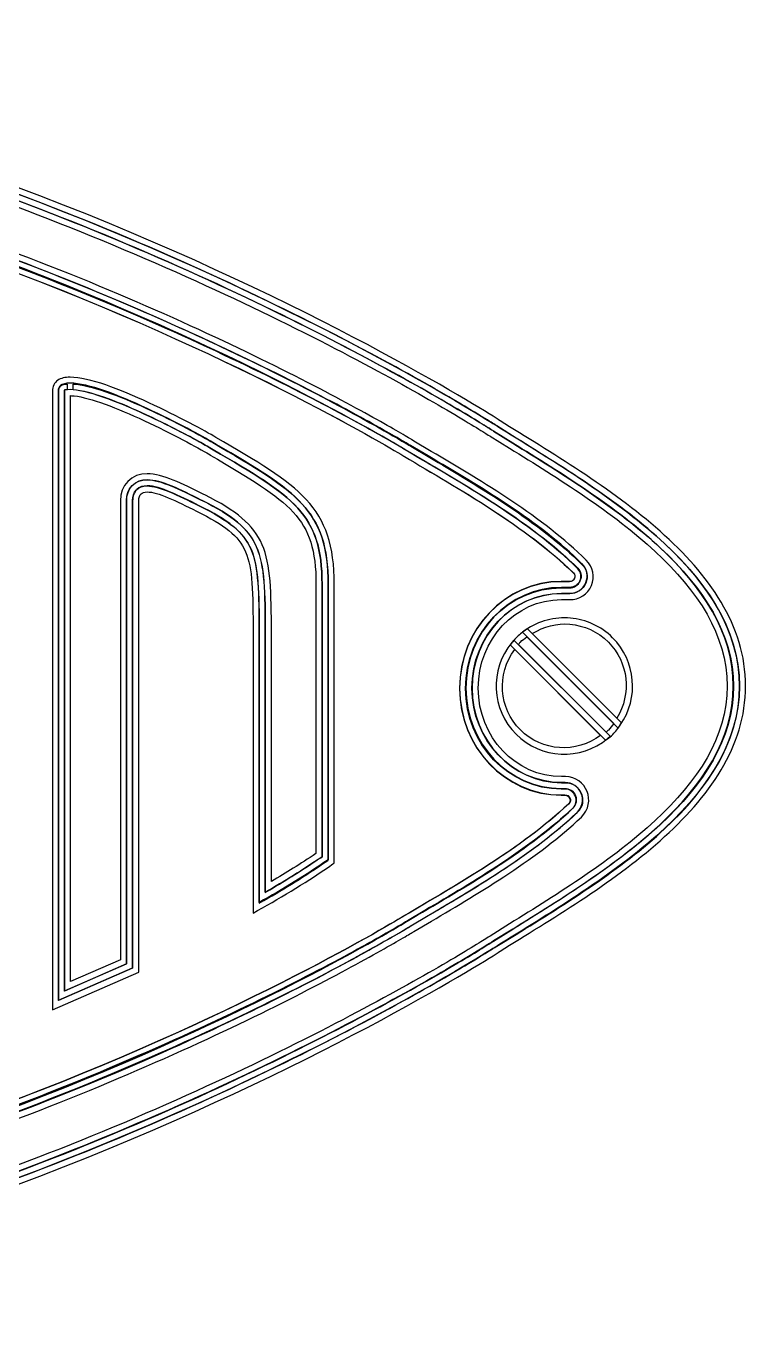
# Model space of a CAD drawing. Extents: x 0 to 134, y 0 to 57.
# Drawn here: x 103 to 134.1, y -0.1 to 57.1 of the extents above; entities that cross this region are included whole.
import ezdxf

# ---------------------------------------------------------------- set-up
doc = ezdxf.new("R2010")
doc.units = 0
doc.layers.get('0').update_dxf_attribs({"linetype": 'CONTINUOUS'})

msp = doc.modelspace()

# ---------------------------------------------------------------- linework, layer by layer
at = {"color": 7}
for points in [[(103.847916, 46.467303), (103.848445, 46.467303)], [(104.092354, 41.272272), (104.092354, 14.43205), (107.836311, 16.066058), (107.836311, 36.502537)], [(107.571638, 36.511851), (107.571638, 36.509787), (107.571638, 16.239191), (104.356847, 14.836174), (104.356847, 41.272272)], [(104.356937, 41.28054), (104.356937, 14.847528), (107.571728, 16.251576), (107.571728, 36.520624), (107.571199, 36.526307)], [(107.307663, 36.504086), (107.307134, 36.514939), (107.307134, 16.424693), (104.62151, 15.251121), (104.62151, 41.28054)], [(104.730042, 41.584397), (104.730042, 41.347202), (104.621521, 41.336868), (104.621521, 15.252156), (107.307145, 16.426244), (107.307145, 36.526825), (107.306615, 36.530442)], [(104.994559, 41.327576), (104.994559, 41.583891)], [(104.886104, 41.081585), (104.924863, 41.077968)], [(107.042577, 36.515985), (107.042577, 16.59937), (104.88612, 15.656792), (104.886104, 41.081585)], [(124.050827, 39.024863), (123.223486, 39.538527), (123.219861, 39.540591)], [(123.22452, 39.544211), (124.05651, 39.014527), (124.05704, 39.013998)], [(124.197586, 39.238287), (124.195999, 39.239319), (123.364009, 39.769003), (123.361363, 39.770564)], [(123.361455, 39.766937), (123.362514, 39.766408), (123.363572, 39.765879)], [(123.505679, 39.98922), (123.503563, 39.990252)], [(111.199914, 38.962852), (111.051605, 39.050185)], [(120.52186, 38.663627), (120.521331, 38.663627), (119.767371, 39.111145), (119.766842, 39.111145)], [(123.076719, 39.318386), (123.078835, 39.316825), (123.911341, 38.800061), (123.911341, 38.799531)], [(110.783418, 38.594399), (110.930179, 38.504999), (110.931238, 38.50447)], [(111.066604, 38.731858), (111.065016, 38.73289), (110.91722, 38.82229), (110.916162, 38.822819)], [(110.917778, 38.821775), (110.917778, 38.822304), (111.066088, 38.734971)], [(119.352915, 38.44247), (119.353973, 38.441941), (119.354502, 38.441412)], [(119.352923, 38.44247), (119.353981, 38.441941), (119.35451, 38.441412)], [(119.491907, 38.667774), (119.489791, 38.668806)], [(119.492448, 38.685866), (120.25209, 38.234731)], [(120.386967, 38.462624), (120.386438, 38.462624), (119.623692, 38.915826), (119.622104, 38.916355)], [(119.633526, 38.882753), (120.38697, 38.435752)], [(108.197518, 37.425478), (108.200613, 37.425478), (108.204238, 37.425478)], [(108.195449, 37.160893), (108.199576, 37.160893), (108.204233, 37.160893)], [(110.700243, 36.771254), (110.696618, 36.772815), (110.655793, 36.790386)], [(110.425286, 36.31495), (110.462491, 36.296347)], [(110.461925, 36.305133), (110.461396, 36.305662), (110.460867, 36.305662)], [(110.580847, 36.533026), (110.543639, 36.551629)], [(110.544147, 36.550596), (110.547772, 36.548532), (110.583946, 36.53303)], [(127.056327, 33.780286), (127.055798, 33.780815)], [(126.86624, 33.584391), (126.86571, 33.584921), (126.865181, 33.58545)], [(126.869259, 33.593154), (126.870317, 33.592624), (126.870846, 33.592095)], [(126.872915, 33.572481), (126.871856, 33.573513), (126.870269, 33.574545)], [(127.055295, 33.753867), (127.055824, 33.753867)], [(115.522171, 32.898094), (115.522171, 21.218188)], [(115.727816, 21.035268), (115.786728, 21.074543), (115.786728, 32.898106)], [(115.786731, 32.890367), (115.786731, 21.070416)], [(115.993421, 20.887986), (116.051298, 20.92726), (116.051298, 32.890354)], [(116.051248, 32.890365), (116.051248, 20.943808)], [(116.259054, 20.761378), (116.315897, 20.800653), (116.315897, 32.890354)], [(126.516339, 33.006601), (126.514752, 33.006601), (126.48116, 33.006601), (126.153532, 33.006601)], [(126.153579, 32.742041), (126.481207, 32.742041), (126.510147, 32.742041)], [(126.499811, 33.01952), (126.49309, 33.020049), (126.158744, 33.020049)], [(126.158781, 32.755489), (126.486928, 32.755489), (126.474016, 32.756018)], [(126.523567, 32.760597), (126.470833, 32.760597), (126.163874, 32.760597)], [(126.978333, 33.068096), (126.978333, 33.067567), (126.977804, 33.067038)], [(127.465082, 32.8371), (127.465611, 32.838132), (127.466141, 32.839693)], [(126.163869, 32.228868), (126.44964, 32.228868), (126.522504, 32.228868)], [(126.525107, 32.493479), (126.524578, 32.493479), (126.449648, 32.493479), (126.163877, 32.493479)], [(126.163894, 32.496127), (126.470833, 32.496127), (126.52406, 32.496127)], [(124.690063, 30.965924), (124.599629, 30.903912)], [(124.690063, 30.965924), (124.599629, 30.903912)], [(128.717193, 26.794075), (128.775071, 26.883994), (128.699625, 26.95944), (124.690063, 30.965924)], [(128.717193, 26.794075), (128.775071, 26.883994), (128.699625, 26.95944), (124.690063, 30.965924)], [(112.794666, 30.781439), (112.794666, 18.632826), (112.990519, 18.740829)], [(113.059184, 19.094307), (113.059184, 30.781439)], [(113.059234, 30.773687), (113.059234, 19.068975), (113.256637, 19.181113)], [(113.32383, 30.773691), (113.32383, 19.532001), (113.522268, 19.64724)], [(113.323833, 19.534592), (113.323833, 30.773688)], [(113.58844, 20.001208), (113.58844, 30.773688)], [(124.017728, 30.356634), (123.939178, 30.263617), (128.073809, 26.128468), (128.165278, 26.19513)], [(124.017728, 30.356634), (123.939178, 30.263617), (128.073809, 26.128468), (128.165278, 26.19513)], [(124.101468, 30.474997), (124.008967, 30.363377)], [(128.16427, 26.20859), (128.275892, 26.301091), (124.101468, 30.474997)], [(124.200687, 30.577317), (124.200158, 30.576788), (124.199629, 30.576259)], [(124.200687, 30.577317), (124.200158, 30.576788), (124.199629, 30.576259)], [(124.385689, 30.388182), (124.386218, 30.388711)], [(124.385689, 30.388182), (124.386218, 30.388711)], [(124.598597, 30.903395), (124.469406, 30.812445), (128.62419, 26.660761), (128.714624, 26.789952)], [(124.665272, 30.617108), (128.430417, 26.854547)], [(124.665272, 30.617108), (128.430417, 26.854547)], [(128.567355, 27.091741), (124.89987, 30.756118)], [(128.38493, 30.576283), (128.384401, 30.576283)], [(124.139709, 30.063136), (127.864029, 26.338816)], [(128.096587, 26.479892), (124.296805, 30.27966)], [(128.096587, 26.479892), (124.296805, 30.27966)], [(128.388002, 26.375999), (128.391626, 26.379624), (128.395251, 26.383249)], [(128.388002, 26.375999), (128.391626, 26.379624), (128.395251, 26.383249)], [(126.325126, 24.294044), (126.163894, 24.294044)], [(126.333898, 24.550784), (126.333369, 24.550784), (126.171622, 24.550784)], [(126.171629, 24.286229), (126.333377, 24.286229)], [(126.153532, 23.746184), (126.314764, 23.746184)], [(126.31534, 24.01079), (126.31481, 24.01079), (126.153579, 24.01079)], [(126.158744, 23.759632), (126.311189, 23.759632), (126.315846, 23.759632)], [(126.29778, 24.023709), (126.307093, 24.024238), (126.158781, 24.024238)], [(126.163874, 24.029348), (126.325622, 24.029348), (126.326151, 24.029348)], [(126.776255, 23.724455), (126.776255, 23.723926)], [(127.022758, 23.821192), (127.022758, 23.821721)], [(126.465142, 23.361712), (126.464613, 23.361183), (126.464613, 23.360654)], [(126.481729, 23.37516), (126.480671, 23.374631), (126.480141, 23.374102)], [(126.645553, 23.167936), (126.645553, 23.168465)], [(126.657915, 23.189073), (126.657386, 23.188544)], [(126.661582, 23.180855), (126.661582, 23.181384)], [(119.344117, 18.50772), (119.343059, 18.506661), (119.342001, 18.506132)], [(119.360162, 18.520652), (119.359103, 18.520122), (119.358045, 18.519593)], [(120.246923, 18.748505), (120.246394, 18.748505), (119.490368, 18.299954), (119.487722, 18.298367)], [(119.627336, 18.073677), (119.631993, 18.076323), (120.381304, 18.520738)], [(120.389552, 18.510353), (119.63301, 18.063353)], [(119.479543, 18.280354), (119.481131, 18.281413)], [(119.495046, 18.293273), (119.497163, 18.294331)], [(119.7658, 17.834387), (119.766858, 17.834916), (120.523918, 18.282432)], [(123.911299, 18.165154), (123.91077, 18.164625), (123.070512, 17.634424), (123.068924, 17.633365)], [(123.213162, 17.411687), (123.215808, 17.413274), (124.050899, 17.939856), (124.051958, 17.940914)], [(124.05704, 17.929497), (123.225568, 17.426167), (123.223451, 17.425109)], [(123.363572, 17.201363), (123.362514, 17.200834), (123.361455, 17.200305)], [(123.364576, 17.20134), (123.368201, 17.203457), (124.195539, 17.704202), (124.196598, 17.704731)], [(123.503563, 16.977151), (123.505679, 16.978738)], [(106.452417, 8.66181), (106.452946, 8.66181)]]:
    msp.add_lwpolyline(points, dxfattribs=at)
for points in [[(104.862334, 41.878436)], [(104.729952, 41.584397)], [(104.862334, 41.621604)], [(104.862334, 41.357021)], [(126.528195, 31.164878)], [(126.55092, 31.427911)], [(124.665282, 30.617132)], [(124.665282, 30.617132)], [(124.139709, 30.063136)]]:
    msp.add_lwpolyline(points, close=True, dxfattribs=at)
for points in [[(106.447249, 48.305434), (97.026074, 52.196271), (82.539306, 56.835146), (67.005729, 56.835146)], [(67.013474, 56.835146), (97.073479, 56.833175), (123.361455, 39.766937), (123.361455, 39.766937)], [(123.503563, 39.990252), (123.492747, 39.997213), (97.170666, 57.095072), (67.019165, 57.099212)], [(67.005721, 56.305979), (82.43897, 56.305979), (96.863228, 51.692213), (106.235368, 47.820192)], [(67.005729, 56.570563), (82.486611, 56.570563), (96.945199, 51.943626), (106.346479, 48.061004)], [(106.336145, 48.064622), (96.944034, 51.944893), (82.491688, 56.570563), (67.005729, 56.570563)], [(67.005721, 54.057021), (81.511587, 54.057021), (95.049724, 49.93478), (103.847916, 46.467303)], [(103.945076, 46.7138), (95.127313, 50.18899), (81.561697, 54.321604), (67.005729, 54.321604)], [(103.636569, 46.534999), (93.981812, 50.303606), (80.887139, 54.057021), (67.005729, 54.057021)], [(67.005721, 53.533022), (94.929828, 53.533022), (119.352915, 38.44247), (119.352915, 38.44247)], [(119.489791, 38.668806), (119.484069, 38.672397), (95.021802, 53.797605), (67.005729, 53.797605)], [(67.005729, 53.792438), (80.839424, 53.792438), (93.905758, 50.049277), (103.540449, 46.288503)], [(119.491932, 38.667779), (119.491932, 38.667779), (95.033028, 53.792438), (67.005729, 53.792438)], [(67.005729, 53.527854), (94.937805, 53.527854), (119.352923, 38.44247), (119.352923, 38.44247)], [(118.708517, 42.471165), (115.76526, 44.072755), (111.55498, 46.195863), (106.447249, 48.305434)], [(106.235368, 47.820192), (111.32203, 45.720243), (115.516226, 43.605435), (118.447026, 42.010211)], [(118.573632, 42.242751), (115.635982, 43.841713), (111.433298, 45.960342), (106.336145, 48.064622)], [(106.346479, 48.061004), (111.443728, 45.955763), (115.64598, 43.836504), (118.582427, 42.238621)], [(115.20687, 41.336363), (112.431322, 42.761981), (108.463948, 44.650696), (103.636569, 46.534999)], [(103.848445, 46.467303), (108.613771, 44.594738), (112.544693, 42.707526), (115.291674, 41.284157)], [(115.413102, 41.519266), (112.659403, 42.946139), (108.720623, 44.837219), (103.945076, 46.7138)], [(103.540449, 46.288503), (108.357794, 44.408116), (112.317088, 42.523418), (115.085998, 41.101222)], [(122.126806, 40.527106), (121.335059, 41.000073), (120.180145, 41.67037), (118.708517, 42.471165)], [(104.862334, 41.878436), (104.648609, 41.878436), (104.463011, 41.843612), (104.319213, 41.743561)], [(108.281245, 40.76946), (107.016457, 41.353361), (105.687633, 41.878436), (104.862334, 41.878436)], [(118.447026, 42.010211), (119.912426, 41.212599), (121.062036, 40.545035), (121.849401, 40.073895)], [(121.985312, 40.300751), (121.1951, 40.773594), (120.042464, 41.443272), (118.573632, 42.242751)], [(118.582427, 42.238621), (120.050647, 41.439679), (121.202408, 40.77106), (121.99152, 40.299721)], [(104.319213, 41.743561), (104.175417, 41.64351), (104.092354, 41.471879), (104.092354, 41.272272)], [(104.356847, 41.272272), (104.356847, 41.408685), (104.394212, 41.473774), (104.47002, 41.52652)], [(104.447372, 41.5136), (104.360197, 41.435082), (104.356937, 41.32155), (104.356937, 41.28054)], [(104.862334, 41.621604), (104.66079, 41.621604), (104.534547, 41.592119), (104.447372, 41.5136)], [(104.47002, 41.52652), (104.520259, 41.561475), (104.631485, 41.570244), (104.729952, 41.584397)], [(104.62151, 41.28054), (104.62151, 41.32155), (104.61852, 41.311744), (104.624606, 41.31723)], [(104.624606, 41.31723), (104.630712, 41.322716), (104.690815, 41.357021), (104.862334, 41.357021)], [(108.203198, 40.522446), (106.957786, 41.099993), (105.654414, 41.621604), (104.862334, 41.621604)], [(104.862334, 41.357021), (105.530751, 41.357021), (106.85707, 40.85488), (108.09211, 40.282151)], [(104.994559, 41.583891), (105.723322, 41.54067), (106.97332, 41.08167), (108.170075, 40.529175)], [(107.970603, 40.335905), (106.831839, 40.857866), (105.717179, 41.285098), (104.994559, 41.327576)], [(118.43458, 39.603652), (117.684238, 40.026815), (116.59467, 40.623547), (115.20687, 41.336363)], [(115.291674, 41.284157), (116.665163, 40.572472), (117.742309, 39.976558), (118.48011, 39.556614)], [(118.611357, 39.786556), (117.870798, 40.208069), (116.789957, 40.805839), (115.413102, 41.519266)], [(104.924863, 41.077968), (105.528597, 41.05649), (106.703527, 40.625951), (107.8606, 40.0956)], [(111.183912, 39.26981), (110.727159, 39.537699), (109.546033, 40.185558), (108.281245, 40.76946)], [(115.085998, 41.101222), (116.470454, 40.390125), (117.557293, 39.794795), (118.304924, 39.373163)], [(107.8606, 40.0956), (109.046764, 39.551914), (110.217064, 38.923462), (110.783418, 38.594399)], [(110.916162, 38.822819), (110.339516, 39.157861), (109.167015, 39.787524), (107.970603, 40.335905)], [(108.09211, 40.282151), (109.327151, 39.709422), (110.492357, 39.071024), (110.917778, 38.821775)], [(108.170075, 40.529175), (109.424121, 39.950233), (110.604525, 39.302688), (111.050004, 39.041411)], [(111.051605, 39.050185), (110.614481, 39.30629), (109.448626, 39.9449), (108.203198, 40.522446)], [(121.849401, 40.073895), (122.243085, 39.838325), (122.545922, 39.65193), (122.752707, 39.523024)], [(122.892749, 39.747297), (122.684633, 39.877032), (122.380417, 40.064329), (121.985312, 40.300751)], [(121.99152, 40.299721), (122.386077, 40.064052), (122.689937, 39.877553), (122.897408, 39.74885)], [(123.036827, 39.973651), (122.828233, 40.103052), (122.522734, 40.290618), (122.126806, 40.527106)], [(119.300678, 39.106525), (119.100489, 39.223791), (118.809754, 39.39207), (118.43458, 39.603652)], [(118.48011, 39.556614), (118.84901, 39.346642), (119.132953, 39.180822), (119.32657, 39.066205)], [(119.461434, 39.294079), (119.26661, 39.409412), (118.981636, 39.575799), (118.611357, 39.786556)], [(122.752707, 39.523024), (122.95949, 39.394119), (123.080566, 39.315819), (123.076719, 39.318386)], [(123.219861, 39.540591), (123.19671, 39.555976), (123.09865, 39.618942), (122.892749, 39.747297)], [(122.897408, 39.74885), (123.001143, 39.684499), (123.080748, 39.634555), (123.135636, 39.600022)], [(123.27609, 39.824307), (123.220887, 39.859037), (123.141126, 39.908951), (123.036827, 39.973651)], [(123.135636, 39.600022), (123.163081, 39.582755), (123.184081, 39.56975), (123.1992, 39.560231)], [(123.1992, 39.560231), (123.211635, 39.552402), (123.215868, 39.549333), (123.22452, 39.544211)], [(123.34017, 39.783999), (123.325274, 39.793381), (123.303691, 39.806941), (123.27609, 39.824307)], [(123.361363, 39.770564), (123.370914, 39.765103), (123.355066, 39.774617), (123.34017, 39.783999)], [(123.363572, 39.765879), (125.5381, 38.407129), (128.177547, 36.849203), (130.266509, 34.996144)], [(130.442208, 35.194164), (128.326208, 37.071206), (125.675273, 38.633607), (123.505679, 39.98922)], [(111.050004, 39.041411), (112.856161, 37.980211), (114.114019, 37.249458), (114.90765, 36.388859)], [(115.102018, 36.568166), (114.265154, 37.475646), (112.989318, 38.209051), (111.183912, 39.26981)], [(114.92992, 36.372312), (114.146904, 37.236624), (112.940862, 37.940245), (111.199914, 38.962852)], [(118.304924, 39.373163), (118.67874, 39.162346), (118.967811, 38.994717), (119.166886, 38.878102)], [(119.622104, 38.916355), (119.625703, 38.914318), (119.500867, 38.989258), (119.300678, 39.106525)], [(119.32657, 39.066205), (119.423378, 39.008896), (119.4978, 38.964602), (119.548778, 38.933913)], [(119.685194, 39.160237), (119.633728, 39.19122), (119.558848, 39.236413), (119.461434, 39.294079)], [(119.548778, 38.933913), (119.599755, 38.903224), (119.618863, 38.891307), (119.633526, 38.882753)], [(119.766842, 39.111145), (119.773563, 39.107221), (119.736659, 39.129255), (119.685194, 39.160237)], [(130.409095, 34.513511), (128.549207, 36.238454), (126.167523, 37.713834), (124.050827, 39.024863)], [(124.05704, 39.013998), (126.201318, 37.691186), (128.601695, 36.202459), (130.458718, 34.468539)], [(130.639615, 34.661835), (128.755166, 36.42131), (126.341825, 37.915498), (124.197586, 39.238287)], [(110.931238, 38.50447), (112.672183, 37.483185), (113.827182, 36.800666), (114.534119, 36.023484)], [(111.066088, 38.734971), (112.807059, 37.712349), (113.993906, 37.011012), (114.733565, 36.194558)], [(114.729945, 36.20178), (113.979299, 37.027014), (112.806536, 37.711172), (111.066604, 38.731858)], [(119.166886, 38.878102), (119.365961, 38.761488), (119.460079, 38.704097), (119.492448, 38.685866)], [(119.354502, 38.441412), (121.708423, 37.040709), (124.63835, 35.397048), (126.682735, 33.387457)], [(119.35451, 38.441412), (121.708966, 37.04039), (124.650397, 35.396343), (126.678611, 33.397275)], [(126.870269, 33.574545), (124.787773, 35.62233), (121.841291, 37.269827), (119.491907, 38.667774)], [(126.865181, 33.58545), (124.798148, 35.623002), (121.84117, 37.269921), (119.491932, 38.667779)], [(127.055798, 33.780815), (125.186011, 35.650346), (122.629959, 37.140108), (120.386967, 38.462624)], [(120.38697, 38.435752), (122.641013, 37.105019), (125.191078, 35.589245), (127.055295, 33.753867)], [(127.240832, 33.942468), (125.342777, 35.811157), (122.776229, 37.332702), (120.52186, 38.663627)], [(123.911341, 38.799531), (126.027979, 37.48854), (128.396929, 36.019128), (130.229303, 34.319702)], [(120.25209, 38.234731), (122.496143, 36.911587), (125.035037, 35.427374), (126.869259, 33.593154)], [(108.207881, 37.68904), (107.550609, 37.720365), (107.006258, 37.173396), (107.042577, 36.515985)], [(108.2089, 37.424444), (107.693225, 37.456231), (107.2647, 37.019528), (107.307663, 36.504086)], [(107.306615, 36.530442), (107.278675, 37.036188), (107.691634, 37.450824), (108.197518, 37.425478)], [(108.204238, 37.425478), (108.77073, 37.425478), (109.591885, 37.029372), (110.544147, 36.550596)], [(110.655793, 36.790386), (109.707918, 37.267008), (108.887702, 37.687673), (108.207881, 37.68904)], [(110.543639, 36.551629), (109.661833, 36.992532), (108.835068, 37.422591), (108.2089, 37.424444)], [(107.571199, 36.526307), (107.541163, 36.886666), (107.834628, 37.184743), (108.195449, 37.160893)], [(107.752507, 37.007428), (107.636257, 36.892077), (107.578985, 36.721961), (107.571638, 36.511851)], [(108.204159, 37.168658), (108.031296, 37.168658), (107.868754, 37.122779), (107.752507, 37.007428)], [(107.836311, 36.502537), (107.842185, 36.670781), (107.884079, 36.765186), (107.939147, 36.81983)], [(107.939147, 36.81983), (107.994217, 36.874474), (108.075484, 36.904063), (108.204249, 36.904063)], [(109.215465, 36.89529), (108.832118, 37.056363), (108.493314, 37.168658), (108.204159, 37.168658)], [(108.204233, 37.160893), (108.699419, 37.160893), (109.541577, 36.756804), (110.425286, 36.31495)], [(108.204249, 36.904063), (108.420448, 36.904063), (108.74252, 36.807131), (109.113235, 36.651365)], [(109.113235, 36.651365), (109.483954, 36.495599), (109.905723, 36.284366), (110.34417, 36.068455)], [(110.460867, 36.305662), (110.023545, 36.521021), (109.598812, 36.734217), (109.215465, 36.89529)], [(113.186914, 34.61273), (112.806149, 35.497845), (112.066155, 36.087632), (110.700243, 36.771254)], [(110.34417, 36.068455), (111.56904, 35.455957), (112.162206, 35.015735), (112.46807, 34.302154)], [(112.710883, 34.406541), (112.371232, 35.198946), (111.702435, 35.684879), (110.461925, 36.305133)], [(110.462491, 36.296347), (111.747996, 35.653595), (112.377956, 35.17271), (112.70525, 34.415842)], [(112.948143, 34.520746), (112.587521, 35.354685), (111.882968, 35.881966), (110.580847, 36.533026)], [(110.583946, 36.53303), (111.927788, 35.860111), (112.595472, 35.318544), (112.944008, 34.508347)], [(115.786728, 32.898106), (115.786728, 34.409021), (115.480862, 35.376248), (114.729945, 36.20178)], [(114.733565, 36.194558), (115.473226, 35.378104), (115.786731, 34.446368), (115.786731, 32.890367)], [(114.90765, 36.388859), (115.701278, 35.528261), (116.051248, 34.539329), (116.051248, 32.890365)], [(116.051298, 32.890354), (116.051298, 34.482894), (115.712936, 35.508), (114.92992, 36.372312)], [(116.315897, 32.890354), (116.315897, 34.577786), (115.938882, 35.660686), (115.102018, 36.568166)], [(114.534119, 36.023484), (115.241054, 35.246303), (115.522171, 34.374325), (115.522171, 32.898094)], [(130.266509, 34.996144), (132.355474, 33.143084), (133.884376, 31.005993), (133.884376, 28.482329)], [(134.148957, 28.482428), (134.148957, 31.112849), (132.558795, 33.316598), (130.442208, 35.194164)], [(112.70525, 34.415842), (113.032543, 33.658974), (113.059234, 32.585085), (113.059234, 30.773687)], [(113.059184, 30.781439), (113.059184, 32.558838), (113.050532, 33.614135), (112.710883, 34.406541)], [(112.944008, 34.508347), (113.292832, 33.697483), (113.32383, 32.58086), (113.32383, 30.773691)], [(113.323833, 30.773688), (113.323833, 32.587081), (113.308778, 33.686806), (112.948143, 34.520746)], [(113.58844, 30.773688), (113.58844, 32.583373), (113.56767, 33.727615), (113.186914, 34.61273)], [(133.614583, 28.482354), (133.614583, 30.803644), (132.268981, 32.788568), (130.409095, 34.513511)], [(130.458718, 34.468539), (132.315738, 32.734619), (133.622349, 30.765995), (133.622349, 28.472005)], [(133.886962, 28.472032), (133.886962, 30.86646), (132.524464, 32.901932), (130.639615, 34.661835)], [(112.46807, 34.302154), (112.774002, 33.588419), (112.794666, 32.557394), (112.794666, 30.781439)], [(127.222726, 32.966899), (127.338685, 33.246233), (127.272418, 33.568855), (127.056327, 33.780286)], [(127.466141, 32.839693), (127.622983, 33.218522), (127.53376, 33.655582), (127.240832, 33.942468)], [(130.229303, 34.319702), (132.061635, 32.620298), (133.35, 30.701315), (133.35, 28.482354)], [(126.678611, 33.397275), (126.757086, 33.318624), (126.760658, 33.226095), (126.722534, 33.145611)], [(126.682735, 33.387457), (126.756388, 33.311246), (126.76232, 33.22077), (126.727693, 33.141477)], [(126.961326, 33.03197), (127.042045, 33.202382), (127.022783, 33.427496), (126.86624, 33.584391)], [(126.870846, 33.592095), (127.010946, 33.45573), (127.053292, 33.248664), (126.978333, 33.068096)], [(126.970067, 33.035563), (127.043433, 33.203573), (127.021512, 33.419421), (126.872915, 33.572481)], [(127.055824, 33.753867), (127.271775, 33.542372), (127.336688, 33.221969), (127.221705, 32.942547)], [(126.153532, 33.006601), (123.718206, 33.006601), (121.745531, 30.928831), (121.745531, 28.376392)], [(126.158744, 33.020049), (123.723419, 33.020049), (121.750746, 30.942279), (121.750746, 28.38984)], [(122.010161, 28.376415), (122.010161, 30.792853), (123.868737, 32.742041), (126.153579, 32.742041)], [(122.015366, 28.389863), (122.015366, 30.806301), (123.87394, 32.755489), (126.158781, 32.755489)], [(126.163874, 32.760597), (123.876213, 32.760597), (122.02046, 30.796592), (122.02046, 28.394973)], [(126.474016, 32.756018), (126.694581, 32.734283), (126.880604, 32.861558), (126.961326, 33.03197)], [(126.722534, 33.145611), (126.68441, 33.065127), (126.61038, 33.008624), (126.499811, 33.01952)], [(126.510147, 32.742041), (126.723414, 32.737083), (126.896701, 32.867553), (126.970067, 33.035563)], [(126.727693, 33.141477), (126.692999, 33.062022), (126.622659, 33.004129), (126.516339, 33.006601)], [(126.522504, 32.228868), (126.929727, 32.224738), (127.30099, 32.46438), (127.465082, 32.8371)], [(126.977804, 33.067038), (126.902353, 32.881737), (126.72364, 32.761084), (126.523567, 32.760597)], [(126.52406, 32.496127), (126.830468, 32.496867), (127.106908, 32.683275), (127.222726, 32.966899)], [(127.221705, 32.942547), (127.099674, 32.666862), (126.826677, 32.49042), (126.525107, 32.493479)], [(122.285063, 28.395086), (122.285063, 30.660714), (124.027725, 32.496127), (126.163894, 32.496127)], [(126.163877, 32.493479), (124.013611, 32.493479), (122.293314, 30.642453), (122.293314, 28.38727)], [(122.55789, 28.387243), (122.55789, 30.508267), (124.165469, 32.228868), (126.163869, 32.228868)], [(126.550931, 31.427911), (125.878008, 31.485998), (125.185435, 31.314832), (124.598597, 30.903395)], [(124.89987, 30.756118), (125.402689, 31.063812), (125.969128, 31.213137), (126.528195, 31.164878)], [(126.528203, 31.164878), (127.140615, 31.112014), (127.735031, 30.84995), (128.197867, 30.388698)], [(128.384401, 30.576283), (127.876747, 31.082197), (127.223843, 31.369824), (126.55092, 31.427911)], [(124.008967, 30.363377), (123.035581, 29.18932), (123.118629, 27.463673), (124.200171, 26.388425)], [(124.199629, 30.576259), (124.121011, 30.497641), (124.068864, 30.417068), (124.017728, 30.356634)], [(124.199629, 30.576259), (124.121011, 30.497641), (124.068864, 30.417068), (124.017728, 30.356634)], [(124.599629, 30.903912), (124.457322, 30.806839), (124.323837, 30.69777), (124.200687, 30.577317)], [(124.599629, 30.903912), (124.457322, 30.806839), (124.323837, 30.69777), (124.200687, 30.577317)], [(124.296805, 30.27966), (124.325753, 30.316935), (124.357125, 30.359472), (124.385689, 30.388182)], [(124.296805, 30.27966), (124.325753, 30.316935), (124.357125, 30.359472), (124.385689, 30.388182)], [(124.386218, 30.388711), (124.386366, 30.388859), (124.386483, 30.388975), (124.386747, 30.38924)], [(124.386218, 30.388711), (124.386366, 30.388859), (124.386483, 30.388975), (124.386747, 30.38924)], [(124.386747, 30.38924), (124.472724, 30.473243), (124.568868, 30.545485), (124.665282, 30.617132)], [(124.386747, 30.38924), (124.472724, 30.473243), (124.568868, 30.545485), (124.665282, 30.617132)], [(128.197867, 30.388698), (129.080461, 29.503968), (129.211239, 28.145655), (128.567355, 27.091741)], [(128.714624, 26.789952), (129.536775, 27.964278), (129.397628, 29.561684), (128.38493, 30.576283)], [(124.386724, 26.576012), (123.437444, 27.519765), (123.354568, 28.998347), (124.139709, 30.063136)], [(121.745531, 28.376392), (121.745531, 25.823954), (123.718206, 23.746184), (126.153532, 23.746184)], [(121.750746, 28.38984), (121.750746, 25.837402), (123.723419, 23.759632), (126.158744, 23.759632)], [(126.153579, 24.01079), (123.868737, 24.01079), (122.010161, 25.959978), (122.010161, 28.376415)], [(126.158781, 24.024238), (123.87394, 24.024238), (122.015366, 25.973429), (122.015366, 28.389863)], [(122.02046, 28.394973), (122.02046, 25.99335), (123.876213, 24.029348), (126.163874, 24.029348)], [(126.163894, 24.294044), (124.027725, 24.294044), (122.285063, 26.129456), (122.285063, 28.395086)], [(122.293314, 28.38727), (122.293314, 26.131446), (124.029235, 24.286229), (126.171629, 24.286229)], [(126.171622, 24.550784), (124.181225, 24.550784), (122.55789, 26.266856), (122.55789, 28.387243)], [(133.35, 28.482354), (133.35, 26.263394), (132.061638, 24.345119), (130.229261, 22.646018)], [(133.884376, 28.482329), (133.884376, 25.958688), (132.354767, 23.821762), (130.265477, 21.969033)], [(130.409194, 22.452267), (132.268976, 24.176837), (133.614583, 26.161066), (133.614583, 28.482354)], [(130.441173, 21.77121), (132.558094, 23.648442), (134.148957, 25.851985), (134.148957, 28.482428)], [(133.622349, 28.472005), (133.622349, 26.178018), (132.31576, 24.21242), (130.458718, 22.480124)], [(130.639099, 22.286881), (132.523927, 24.045098), (133.886962, 26.077606), (133.886962, 28.472032)], [(124.200171, 26.388425), (125.276406, 25.315815), (126.995333, 25.237765), (128.16427, 26.20859)], [(127.864029, 26.338816), (126.803851, 25.55548), (125.331215, 25.634421), (124.386724, 26.576012)], [(128.20614, 26.568776), (128.17116, 26.537325), (128.13329, 26.509295), (128.096587, 26.479892)], [(128.20614, 26.568776), (128.17116, 26.537325), (128.13329, 26.509295), (128.096587, 26.479892)], [(128.165278, 26.19513), (128.242504, 26.251447), (128.317069, 26.311936), (128.388002, 26.375999)], [(128.165278, 26.19513), (128.242504, 26.251447), (128.317069, 26.311936), (128.388002, 26.375999)], [(128.430417, 26.854547), (128.360591, 26.755357), (128.289354, 26.657152), (128.20614, 26.568776)], [(128.430417, 26.854547), (128.360591, 26.755357), (128.289354, 26.657152), (128.20614, 26.568776)], [(128.395251, 26.383249), (128.515007, 26.509966), (128.622761, 26.647512), (128.717193, 26.794075)], [(128.395251, 26.383249), (128.515007, 26.509966), (128.622761, 26.647512), (128.717193, 26.794075)], [(126.777337, 23.730704), (126.702484, 23.904366), (126.519757, 24.038536), (126.29778, 24.023709)], [(127.022758, 23.821721), (126.910072, 24.107436), (126.632252, 24.295328), (126.325126, 24.294044)], [(126.333377, 24.286229), (126.677558, 24.284906), (126.922358, 24.079144), (127.028424, 23.812354)], [(127.27441, 23.909995), (127.13243, 24.267119), (126.785876, 24.549162), (126.333898, 24.550784)], [(126.314764, 23.746184), (126.421163, 23.745655), (126.488873, 23.685576), (126.520435, 23.605108)], [(126.766991, 23.701765), (126.699806, 23.873051), (126.529985, 24.010168), (126.31534, 24.01079)], [(126.315846, 23.759632), (126.427238, 23.767067), (126.49907, 23.708363), (126.534437, 23.626308)], [(126.326151, 24.029348), (126.525279, 24.030406), (126.703299, 23.909738), (126.776255, 23.724455)], [(126.520435, 23.605108), (126.552052, 23.524503), (126.543189, 23.434491), (126.465142, 23.361712)], [(126.534437, 23.626308), (126.569806, 23.544253), (126.563623, 23.451032), (126.481729, 23.37516)], [(126.645553, 23.168465), (126.802223, 23.314851), (126.834124, 23.530611), (126.766991, 23.701765)], [(126.776255, 23.723926), (126.849857, 23.53762), (126.803383, 23.326792), (126.657915, 23.189073)], [(126.661582, 23.181384), (126.824459, 23.332578), (126.852137, 23.557172), (126.777337, 23.730704)], [(126.839823, 22.996951), (127.063059, 23.208295), (127.135492, 23.535238), (127.022758, 23.821192)], [(127.028424, 23.812354), (127.134549, 23.545424), (127.097666, 23.227601), (126.848074, 22.990183)], [(127.030496, 22.798436), (127.357982, 23.109946), (127.416391, 23.552874), (127.27441, 23.909995)], [(126.464613, 23.360654), (124.442908, 21.441213), (121.619399, 19.861235), (119.344117, 18.50772)], [(126.480141, 23.374102), (124.458434, 21.454661), (121.635443, 19.874167), (119.360162, 18.520652)], [(119.481131, 18.281413), (121.750766, 19.631521), (124.587912, 21.21475), (126.645553, 23.167936)], [(119.497163, 18.294331), (121.766737, 19.644397), (124.604049, 21.227772), (126.661582, 23.180855)], [(126.657386, 23.188544), (124.83465, 21.454978), (122.40065, 20.018516), (120.246923, 18.748505)], [(120.381304, 18.520738), (122.534991, 19.790727), (124.98485, 21.232725), (126.839823, 22.996951)], [(126.848074, 22.990183), (125.00134, 21.23526), (122.553841, 19.788288), (120.389552, 18.510353)], [(120.523918, 18.282432), (122.688213, 19.560372), (125.151899, 21.013234), (127.030496, 22.798436)], [(130.229261, 22.646018), (128.396881, 20.946917), (126.027974, 19.477493), (123.911299, 18.165154)], [(124.051958, 17.940914), (126.168325, 19.253062), (128.549652, 20.727977), (130.409194, 22.452267)], [(130.458718, 22.480124), (128.601676, 20.747826), (126.201506, 19.259039), (124.05704, 17.929497)], [(130.265477, 21.969033), (128.176184, 20.116302), (125.53678, 18.558792), (123.363572, 17.201363)], [(123.505679, 16.978738), (125.673908, 18.332995), (128.324911, 19.894563), (130.441173, 21.77121)], [(124.196598, 17.704731), (126.341027, 19.034249), (128.754271, 20.528664), (130.639099, 22.286881)], [(115.522171, 21.218188), (114.829593, 20.757281), (114.237998, 20.38439), (113.58844, 20.001208)], [(112.990519, 18.740829), (114.113138, 19.359115), (115.204163, 20.033533), (116.259054, 20.761378)], [(116.051248, 20.943808), (115.084423, 20.279262), (114.083312, 19.666495), (113.059184, 19.094307)], [(113.256637, 19.181113), (114.238101, 19.738159), (115.006953, 20.217082), (115.993421, 20.887986)], [(115.786731, 21.070416), (114.905502, 20.472775), (114.181972, 20.027314), (113.323833, 19.534592)], [(113.522268, 19.64724), (114.281926, 20.08816), (114.932994, 20.505387), (115.727816, 21.035268)], [(119.342001, 18.506132), (119.342001, 18.506132), (94.919448, 3.420747), (66.995326, 3.420747)], [(119.358045, 18.519593), (119.358045, 18.519593), (94.934976, 3.434208), (67.010852, 3.434208)], [(66.99541, 3.156213), (95.012115, 3.156213), (119.474881, 18.277473), (119.479543, 18.280354)], [(67.010909, 3.169647), (95.026967, 3.169647), (119.489249, 18.289691), (119.495046, 18.293273)], [(119.168362, 18.106131), (118.969369, 17.988447), (118.680682, 17.820291), (118.306916, 17.608487)], [(118.437227, 17.378111), (118.812433, 17.590733), (119.102911, 17.760334), (119.303325, 17.878856)], [(119.329671, 17.881968), (119.136806, 17.767848), (118.853106, 17.602216), (118.484761, 17.392592)], [(119.487722, 18.298367), (119.4864, 18.297309), (119.367356, 18.223815), (119.168362, 18.106131)], [(119.303325, 17.878856), (119.500956, 17.995736), (119.59805, 18.054812), (119.627336, 18.073677)], [(119.550328, 18.013225), (119.499772, 17.982819), (119.426101, 17.939028), (119.329671, 17.881968)], [(119.464011, 17.654036), (119.561039, 17.711451), (119.63572, 17.756163), (119.686737, 17.786846)], [(119.63301, 18.063353), (119.612982, 18.05187), (119.59993, 18.043059), (119.550328, 18.013225)], [(119.686737, 17.786846), (119.737751, 17.81753), (119.779532, 17.842234), (119.7658, 17.834387)], [(123.361455, 17.200305), (123.361455, 17.200305), (97.070481, 0.132095), (67.008306, 0.132095)], [(118.306916, 17.608487), (117.559384, 17.184879), (116.472713, 16.587314), (115.088509, 15.874741)], [(115.209517, 15.639717), (116.597111, 16.354033), (117.686816, 16.952873), (118.437227, 17.378111)], [(118.484761, 17.392592), (117.748069, 16.973346), (116.671389, 16.378121), (115.298392, 15.666598)], [(118.615484, 17.162594), (118.985202, 17.372998), (119.269952, 17.53921), (119.464011, 17.654036)], [(122.748529, 17.430792), (122.54302, 17.302676), (122.241059, 17.117229), (121.848843, 16.882507)], [(121.984813, 16.655142), (122.37845, 16.890717), (122.681281, 17.077071), (122.888117, 17.206013)], [(123.223451, 17.425109), (123.217154, 17.420981), (122.782394, 17.140248), (121.99407, 16.668565)], [(122.130025, 16.441698), (122.918914, 16.913717), (123.334326, 17.181584), (123.364576, 17.20134)], [(123.068924, 17.633365), (123.075195, 17.637546), (122.954039, 17.558909), (122.748529, 17.430792)], [(122.888117, 17.206013), (123.093346, 17.333955), (123.190017, 17.396291), (123.213162, 17.411687)], [(67.008303, -0.1324), (97.163652, -0.1324), (123.491458, 16.969288), (123.503563, 16.977151)], [(115.420331, 15.431433), (116.796683, 16.144694), (117.876048, 16.741787), (118.615484, 17.162594)], [(121.848843, 16.882507), (121.064409, 16.413059), (119.918028, 15.746965), (118.455768, 14.950842)], [(118.582438, 14.71831), (120.048121, 15.516299), (121.19754, 16.183996), (121.984813, 16.655142)], [(121.99407, 16.668565), (121.205744, 16.196884), (120.054926, 15.52825), (118.587041, 14.72915)], [(118.71318, 14.496598), (120.184488, 15.297563), (121.33887, 15.968321), (122.130025, 16.441698)], [(115.088509, 15.874741), (112.320099, 14.449598), (108.361345, 12.563481), (103.54451, 10.681777)], [(103.640714, 10.435384), (108.467611, 12.321016), (112.434326, 14.211083), (115.209517, 15.639717)], [(115.298392, 15.666598), (112.552395, 14.243558), (108.621531, 12.355274), (103.856195, 10.481387)], [(103.952813, 10.235368), (108.728352, 12.11327), (112.667622, 14.004913), (115.420331, 15.431433)], [(118.455768, 14.950842), (115.531246, 13.35859), (111.343133, 11.245755), (106.259098, 9.144476)], [(118.587041, 14.72915), (115.651277, 13.130945), (111.448861, 11.01149), (106.351612, 8.906248)], [(106.359926, 8.900059), (111.454412, 11.005659), (115.651066, 13.122331), (118.582438, 14.71831)], [(106.452946, 8.66181), (111.560677, 10.771383), (115.770563, 12.894665), (118.71318, 14.496598)], [(103.54451, 10.681777), (93.910841, 6.918373), (80.844652, 3.174741), (67.005655, 3.174741)], [(67.005741, 2.910261), (80.892432, 2.910261), (93.98692, 6.664116), (103.640714, 10.435384)], [(103.856195, 10.481387), (95.057881, 7.024434), (81.519347, 2.902521), (67.013484, 2.902521)], [(67.013466, 2.6379), (81.569433, 2.6379), (95.135168, 6.770821), (103.952813, 10.235368)], [(106.259098, 9.144476), (96.876322, 5.269788), (82.44685, 0.650939), (67.005679, 0.650939)], [(106.351612, 8.906248), (96.945011, 5.023614), (82.486577, 0.39669), (67.005695, 0.39669)], [(67.00573, 0.132099), (82.539307, 0.132099), (97.02598, 4.770988), (106.452417, 8.66181)], [(67.005741, 0.386368), (82.499653, 0.386368), (96.957286, 5.017167), (106.359926, 8.900059)]]:
    msp.add_open_spline(points, degree=3, dxfattribs=at)

doc.saveas('drawing.dxf')
